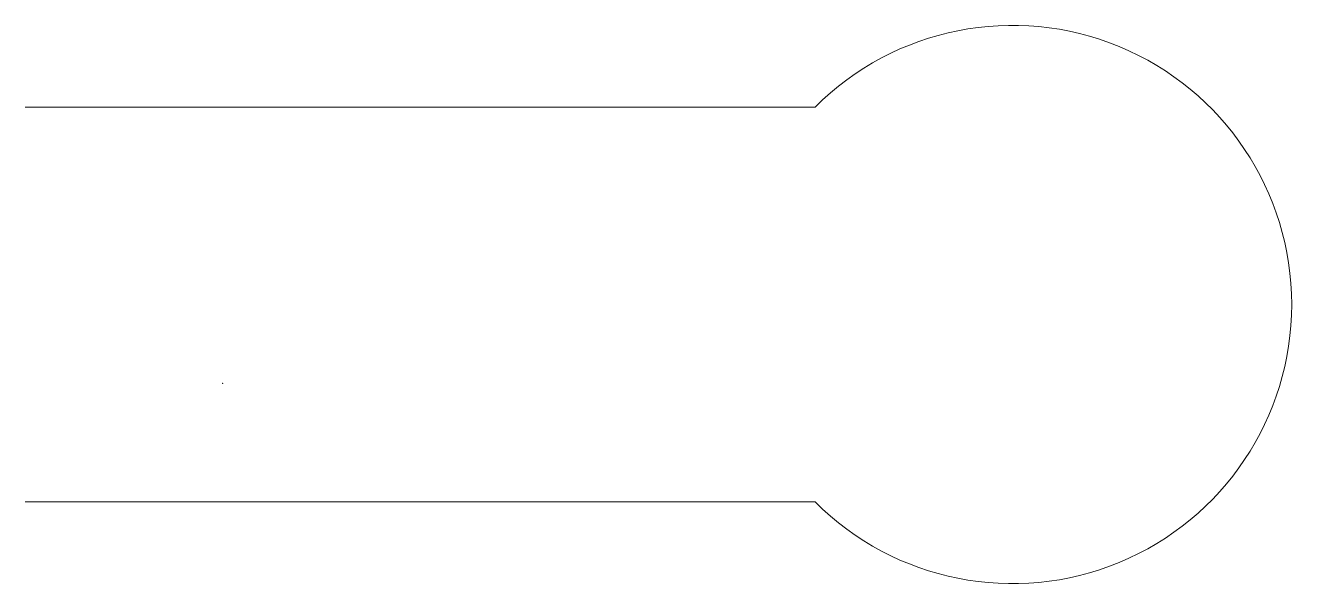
# Model space of a CAD drawing. Header units: millimetres. Extents: x 100 to 421, y 79 to 221.
import ezdxf

# ---------------------------------------------------------------- set-up
doc = ezdxf.new("R2010")
doc.units = ezdxf.units.MM
doc.layers.add('input', color=1, linetype='CONTINUOUS', lineweight=0)

msp = doc.modelspace()

# ---------------------------------------------------------------- linework, layer by layer
at = {"layer": 'input'}
msp.add_lwpolyline([(100, 200), (300, 200, -2.414214), (300, 100), (100, 100)], format="xyb", dxfattribs=at)
msp.add_point((150, 130), dxfattribs=at)

doc.saveas('drawing.dxf')
